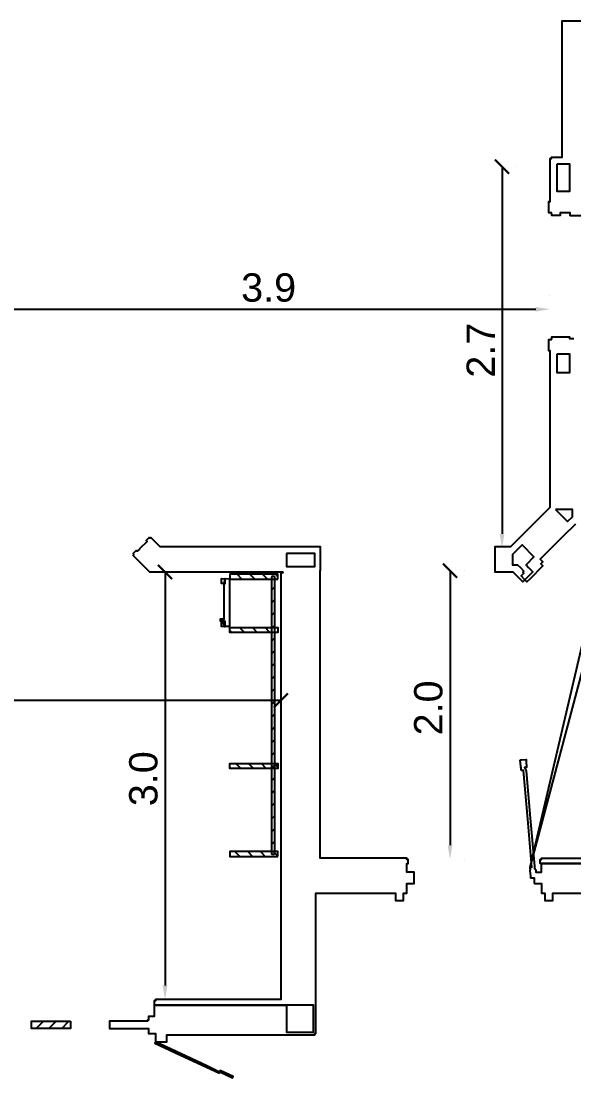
# Model space of a CAD drawing. Header units: metres. Extents: x -155 to -31, y -2 to 38.
# Drawn here: x -79.73 to -75.83, y 4.39 to 11.85 of the extents above; entities that cross this region are included whole.
import ezdxf

# ---------------------------------------------------------------- set-up
doc = ezdxf.new("R2010")
doc.units = ezdxf.units.M
doc.layers.add('DİMENSİONS', color=1, linetype='Continuous', true_color=0xff0000)
doc.layers.add('Layer 03$GIRIS_MOBILYA', color=9, linetype='Continuous', true_color=0xc0c0c0)
doc.layers.add('Layer 03$GIRIS_DUVAR', color=7, linetype='Continuous')
doc.styles.add('Default', font='arial.ttf')
doc.dimstyles.new('Default', dxfattribs={"dimscale": 2, "dimtxt": 0.1, "dimasz": 0.1, "dimexe": 0.05, "dimexo": 0.05, "dimgap": 0.025, "dimtad": 1, "dimtoh": 1, "dimzin": 1, "dimdsep": 46, "dimtxsty": 'Default', "dimcen": 0.05, "dimazin": 1, "dimtfac": 1, "dimtdec": 4, "dimtix": 1, "dimtofl": 0, "dimtmove": 1, "dimatfit": 3, "dimfxl": 0.1, "dimtolj": 1, "dimtzin": 1, "dimarcsym": 0})
pattern_1 = [(45, (-78.925584, 9.92203), (-0.0449013, 0.0449013), [])]
pattern_2 = [(135, (-78.925584, 9.92203), (-0.0449013, -0.0449013), [])]

# ---------------------------------------------------------------- blocks, each defined once
blk = doc.blocks.new('_ArchTick')
at = {"color": 0, "linetype": 'ByBlock', "const_width": 0.15}
blk.add_lwpolyline([(-0.5, -0.5), (0.5, 0.5)], dxfattribs=at)
blk = doc.blocks.new('*D13')
at = {"layer": 'Defpoints', "color": 0}
for p in [(-76.3348, 10.824), (-76.3348, 8.129), (-76.3348, 8.129)]:
    blk.add_point(p, dxfattribs=at)
at = {"layer": 'DİMENSİONS', "color": 0, "lineweight": -2}
for p, q in [((-76.3348, 10.824), (-76.3348, 8.229)), ((-76.2348, 10.824), (-76.2348, 10.824)), ((-76.2348, 8.129), (-76.2348, 8.129))]:
    blk.add_line(p, q, dxfattribs=at)
at = {"layer": 'DİMENSİONS', "color": 0}
blk.add_solid([(-76.3515, 8.229), (-76.3182, 8.229), (-76.3348, 8.129)], dxfattribs=at)
at = {"layer": 'DİMENSİONS', "color": 0, "lineweight": -2, "xscale": 0.1, "yscale": 0.1, "zscale": 0.1, "rotation": 90}
blk.add_blockref('_ArchTick', (-76.3348, 10.824), dxfattribs=at)
at = {"layer": 'DİMENSİONS', "color": 0, "insert": (-76.4852, 9.5265), "char_height": 0.2, "attachment_point": 5, "rotation": 90, "style": 'Default'}
blk.add_mtext('\\A1;2.7', dxfattribs=at)
blk = doc.blocks.new('*D36')
at = {"layer": 'Defpoints', "color": 0}
for p in [(-76.7021, 7.9691), (-76.7021, 5.9291), (-76.7021, 5.9291)]:
    blk.add_point(p, dxfattribs=at)
at = {"layer": 'DİMENSİONS', "color": 0, "lineweight": -2}
for p, q in [((-76.7021, 7.9691), (-76.7021, 6.0291)), ((-76.6021, 7.9691), (-76.6021, 7.9691)), ((-76.6021, 5.9291), (-76.6021, 5.9291))]:
    blk.add_line(p, q, dxfattribs=at)
at = {"layer": 'DİMENSİONS', "color": 0}
blk.add_solid([(-76.7187, 6.0291), (-76.6854, 6.0291), (-76.7021, 5.9291)], dxfattribs=at)
at = {"layer": 'DİMENSİONS', "color": 0, "lineweight": -2, "xscale": 0.1, "yscale": 0.1, "zscale": 0.1, "rotation": 90}
blk.add_blockref('_ArchTick', (-76.7021, 7.9691), dxfattribs=at)
at = {"layer": 'DİMENSİONS', "color": 0, "insert": (-76.8542, 6.9991), "char_height": 0.2, "attachment_point": 5, "rotation": 90, "style": 'Default'}
blk.add_mtext('\\A1;2.0', dxfattribs=at)
blk = doc.blocks.new('*D38')
at = {"layer": 'Defpoints', "color": 0}
for p in [(-79.8686, 9.816), (-75.9965, 9.816), (-75.9965, 9.816)]:
    blk.add_point(p, dxfattribs=at)
at = {"layer": 'DİMENSİONS', "color": 0, "lineweight": -2}
for p, q in [((-79.8686, 9.916), (-79.8686, 9.916)), ((-75.9965, 9.916), (-75.9965, 9.916)), ((-79.8686, 9.816), (-76.0965, 9.816))]:
    blk.add_line(p, q, dxfattribs=at)
at = {"layer": 'DİMENSİONS', "color": 0}
blk.add_solid([(-76.0965, 9.7994), (-76.0965, 9.8327), (-75.9965, 9.816)], dxfattribs=at)
at = {"layer": 'DİMENSİONS', "color": 0, "lineweight": -2, "xscale": 0.1, "yscale": 0.1, "zscale": 0.1, "rotation": 180}
blk.add_blockref('_ArchTick', (-79.8686, 9.816), dxfattribs=at)
at = {"layer": 'DİMENSİONS', "color": 0, "insert": (-77.9826, 9.9682), "char_height": 0.2, "attachment_point": 5, "style": 'Default'}
blk.add_mtext('\\A1;3.9', dxfattribs=at)
blk = doc.blocks.new('*D40')
at = {"layer": 'Defpoints', "color": 0}
for p in [(-84.5186, 7.0521), (-84.5186, 7.0521), (-77.8966, 7.0521)]:
    blk.add_point(p, dxfattribs=at)
at = {"layer": 'DİMENSİONS', "color": 0, "lineweight": -2}
for p, q in [((-77.8966, 7.0521), (-84.4186, 7.0521)), ((-84.5186, 6.9521), (-84.5186, 6.9521)), ((-77.8966, 6.9521), (-77.8966, 6.9521))]:
    blk.add_line(p, q, dxfattribs=at)
at = {"layer": 'DİMENSİONS', "color": 0}
blk.add_solid([(-84.4186, 7.0687), (-84.4186, 7.0354), (-84.5186, 7.0521)], dxfattribs=at)
at = {"layer": 'DİMENSİONS', "color": 0, "lineweight": -2, "xscale": 0.1, "yscale": 0.1, "zscale": 0.1, "rotation": 360}
blk.add_blockref('_ArchTick', (-77.8966, 7.0521), dxfattribs=at)
at = {"layer": 'DİMENSİONS', "color": 0, "insert": (-81.1576, 7.2042), "char_height": 0.2, "attachment_point": 5, "style": 'Default'}
blk.add_mtext('\\A1;6.6', dxfattribs=at)
blk = doc.blocks.new('*D41')
at = {"layer": 'Defpoints', "color": 0}
for p in [(-78.714, 7.96), (-78.714, 4.938), (-78.714, 4.938)]:
    blk.add_point(p, dxfattribs=at)
at = {"layer": 'DİMENSİONS', "color": 0, "lineweight": -2}
for p, q in [((-78.714, 7.96), (-78.714, 5.038)), ((-78.614, 7.96), (-78.614, 7.96)), ((-78.614, 4.938), (-78.614, 4.938))]:
    blk.add_line(p, q, dxfattribs=at)
at = {"layer": 'DİMENSİONS', "color": 0}
blk.add_solid([(-78.7307, 5.038), (-78.6973, 5.038), (-78.714, 4.938)], dxfattribs=at)
at = {"layer": 'DİMENSİONS', "color": 0, "lineweight": -2, "xscale": 0.1, "yscale": 0.1, "zscale": 0.1, "rotation": 90}
blk.add_blockref('_ArchTick', (-78.714, 7.96), dxfattribs=at)
at = {"layer": 'DİMENSİONS', "color": 0, "insert": (-78.8662, 6.499), "char_height": 0.2, "attachment_point": 5, "rotation": 90, "style": 'Default'}
blk.add_mtext('\\A1;3.0', dxfattribs=at)

msp = doc.modelspace()

# ---------------------------------------------------------------- hatches: boundary and pattern name
at = {"layer": 'Layer 03$GIRIS_DUVAR'}
h = msp.add_hatch(dxfattribs=at)
h.set_pattern_fill('ANSI31', scale=0.02, style=0, pattern_type=2)
h.set_pattern_definition(pattern_1)
h.paths.add_polyline_path([(-77.9633, 7.9259), (-77.9633, 5.968), (-77.9622, 5.9676), (-77.9601, 5.9669), (-77.9432, 5.9669), (-77.9424, 5.9673), (-77.941, 5.968), (-77.9407, 5.9687), (-77.94, 5.9701), (-77.94, 7.9248), (-77.9404, 7.9252), (-77.941, 7.9259), (-77.95, 7.9303)], flags=0)
h = msp.add_hatch(dxfattribs=at)
h.set_pattern_fill('ANSI31', scale=0.02, style=0, pattern_type=2)
h.set_pattern_definition(pattern_1)
h.paths.add_polyline_path([(-79.3817, 4.7849), (-79.3817, 4.7341), (-79.6562, 4.7341), (-79.6562, 4.7849)], flags=0)
h = msp.add_hatch(dxfattribs=at)
h.set_pattern_fill('ANSI31', scale=0.02, style=0, pattern_type=2)
h.set_pattern_definition(pattern_1)
h.paths.add_polyline_path([(-78.3282, 4.4277), (-78.2381, 4.3854), (-78.2365, 4.3888), (-78.2337, 4.3947), (-78.3237, 4.4372)], flags=0)
at = {"layer": 'Layer 03$GIRIS_MOBILYA'}
h = msp.add_hatch(dxfattribs=at)
h.set_pattern_fill('ANSI31', scale=0.02, angle=90, style=0, pattern_type=2)
h.set_pattern_definition(pattern_2)
h.paths.add_polyline_path([(-77.9188, 7.91), (-77.9187, 7.9324), (-77.9188, 7.9438), (-78.1422, 7.9438), (-78.2559, 7.9438), (-78.2563, 7.9438), (-78.2565, 7.9438), (-78.2565, 7.9437), (-78.2568, 7.9437), (-78.2565, 7.9214), (-78.2567, 7.9106), (-78.2567, 7.9101), (-78.2565, 7.9101), (-78.2565, 7.91), (-78.2562, 7.91), (-78.0328, 7.91)], flags=0)
h = msp.add_hatch(dxfattribs=at)
h.set_pattern_fill('ANSI31', scale=0.02, angle=90, style=0, pattern_type=2)
h.set_pattern_definition(pattern_2)
h.paths.add_polyline_path([(-78.2963, 7.8777), (-78.3118, 7.8774), (-78.3152, 7.8774), (-78.3153, 7.8773), (-78.3153, 7.8774), (-78.3154, 7.8775), (-78.3162, 7.8781), (-78.3161, 7.8782), (-78.3162, 7.9071), (-78.3158, 7.9113), (-78.3162, 7.9117), (-78.3157, 7.9114), (-78.3153, 7.9125), (-78.2963, 7.9106), (-78.2954, 7.9105)], flags=0)
h = msp.add_hatch(dxfattribs=at)
h.set_pattern_fill('ANSI31', scale=0.02, angle=90, style=0, pattern_type=2)
h.set_pattern_definition(pattern_2)
h.paths.add_polyline_path([(-78.291, 7.5748), (-78.2955, 7.5748), (-78.2959, 7.5749), (-78.3124, 7.5744), (-78.3153, 7.5737), (-78.3155, 7.5738), (-78.3155, 7.5744), (-78.3155, 7.5749), (-78.3154, 7.575), (-78.3155, 7.575), (-78.316, 7.5744), (-78.316, 7.5744), (-78.316, 7.5744), (-78.3162, 7.5745), (-78.3162, 7.6041), (-78.3162, 7.6089), (-78.3161, 7.6089), (-78.3161, 7.6091), (-78.3154, 7.6092), (-78.3153, 7.6094), (-78.3154, 7.6095), (-78.3153, 7.6096), (-78.2962, 7.6093), (-78.2962, 7.5784), (-78.2955, 7.5757)], flags=0)
h = msp.add_hatch(dxfattribs=at)
h.set_pattern_fill('ANSI31', scale=0.02, angle=90, style=0, pattern_type=2)
h.set_pattern_definition(pattern_2)
h.paths.add_polyline_path([(-78.2896, 7.5741), (-78.2888, 7.5743), (-78.291, 7.5748)], flags=0)
h = msp.add_hatch(dxfattribs=at)
h.set_pattern_fill('ANSI31', scale=0.02, angle=90, style=0, pattern_type=2)
h.set_pattern_definition(pattern_2)
h.paths.add_polyline_path([(-78.2567, 7.5331), (-78.2567, 7.5336), (-78.2567, 7.5447), (-78.2567, 7.5672), (-78.2567, 7.5675), (-78.2561, 7.5676), (-78.143, 7.5675), (-77.9188, 7.5675), (-77.9187, 7.5672), (-77.9187, 7.567), (-77.9187, 7.5666), (-77.9186, 7.5554), (-77.9188, 7.533), (-78.0328, 7.533), (-78.2562, 7.533), (-78.2565, 7.533), (-78.2565, 7.5331)], flags=0)
h = msp.add_hatch(dxfattribs=at)
h.set_pattern_fill('ANSI31', scale=0.02, angle=90, style=0, pattern_type=2)
h.set_pattern_definition(pattern_2)
h.paths.add_polyline_path([(-78.2568, 6.6059), (-78.2565, 6.606), (-78.2565, 6.606), (-78.2563, 6.606), (-78.2559, 6.606), (-78.1422, 6.606), (-77.9188, 6.606), (-77.9187, 6.5946), (-77.9187, 6.5722), (-78.0327, 6.5722), (-78.2563, 6.5722), (-78.2565, 6.5722), (-78.2567, 6.5723), (-78.2567, 6.5728), (-78.2565, 6.5836)], flags=0)
h = msp.add_hatch(dxfattribs=at)
h.set_pattern_fill('ANSI31', scale=0.02, angle=90, style=0, pattern_type=2)
h.set_pattern_definition(pattern_2)
h.paths.add_polyline_path([(-77.9188, 5.9502), (-77.9187, 5.9726), (-77.9187, 5.9839), (-78.1423, 5.9841), (-78.2559, 5.984), (-78.2564, 5.984), (-78.2565, 5.9839), (-78.2568, 5.9838), (-78.2565, 5.9616), (-78.2567, 5.9507), (-78.2567, 5.9502), (-78.2565, 5.9502), (-78.2565, 5.9502), (-78.2562, 5.9502), (-78.0328, 5.9502)], flags=0)

# ---------------------------------------------------------------- linework, layer by layer
at = {"layer": 'Layer 03$GIRIS_DUVAR'}
for points in [[(-75.7678, 11.8517), (-75.9125, 11.8517), (-75.9125, 10.8879), (-75.9872, 10.8879), (-75.9872, 10.8793), (-75.9966, 10.8793), (-75.9966, 10.5747), (-76.0065, 10.5747), (-76.0065, 10.4999), (-75.9966, 10.4999), (-75.9966, 10.4993), (-75.9872, 10.4993), (-75.9872, 10.4899), (-75.9863, 10.4899), (-75.9863, 10.4797), (-75.9216, 10.4797), (-75.9216, 10.4993), (-75.8572, 10.4993), (-75.8572, 10.4899), (-75.856, 10.4899), (-75.856, 10.4797), (-75.8537, 10.478), (-75.0332, 10.478)], [(-75.8273, 9.608), (-75.856, 9.608), (-75.856, 9.6199), (-75.9863, 9.6199), (-75.9863, 9.608), (-75.9872, 9.608), (-75.9872, 9.5997), (-76.0065, 9.5997), (-76.0065, 9.5241), (-75.9966, 9.5241), (-75.9966, 8.416), (-76.1593, 8.2533), (-76.2746, 8.138), (-76.3849, 8.138), (-76.3849, 7.96), (-76.2578, 7.96), (-76.1991, 7.9013), (-76.188, 7.8902), (-76.1737, 7.9045), (-76.2009, 7.9317), (-76.1803, 7.9523), (-76.1869, 7.9588), (-76.1801, 7.9656), (-76.2032, 7.9888), (-76.2226, 8.008), (-76.2586, 8.008), (-76.2586, 8.0859), (-76.1938, 8.1508), (-76.1092, 8.0662), (-76.1653, 8.0095), (-76.148, 7.9917), (-76.1177, 7.9605), (-76.1737, 7.9045), (-76.1594, 7.8902), (-76.135, 7.9147), (-76.046, 8.0037), (-76.0602, 8.0179), (-76.046, 8.0314), (-76.0649, 8.0503), (-76.0444, 8.0707), (-76.0375, 8.0776), (-76.0009, 8.1148), (-75.9754, 8.1406), (-75.9649, 8.1506), (-75.9577, 8.1575), (-75.9205, 8.1951), (-75.8947, 8.2213), (-75.8779, 8.2381), (-75.8407, 8.2748), (-75.8148, 8.3003)], [(-75.7602, 7.4901), (-76.1386, 5.8716), (-76.1386, 5.8699), (-76.1368, 5.8537), (-76.1378, 5.8527), (-76.1378, 5.8511), (-76.1344, 5.8097), (-76.1337, 5.8002), (-76.1329, 5.7994), (-76.1329, 5.7986), (-76.132, 5.7978), (-76.1304, 5.7978), (-76.1083, 5.7998), (-76.1083, 5.7617), (-76.1081, 5.7615), (-76.1074, 5.7609), (-76.1073, 5.7607), (-76.1066, 5.7601), (-76.1064, 5.7599), (-76.1058, 5.7592), (-76.0571, 5.7592), (-76.0571, 5.6901), (-76.0324, 5.6901), (-76.0324, 5.6392), (-75.9768, 5.6392), (-75.9768, 5.6901), (-74.6072, 5.6901)], [(-75.7187, 7.4495), (-76.1386, 5.8716), (-76.1378, 5.8724), (-76.1374, 5.8728), (-76.137, 5.8732), (-76.1241, 5.8732), (-76.1536, 6.2141), (-76.1832, 6.5571), (-76.1976, 6.5571), (-76.1981, 6.5575), (-76.1985, 6.5579), (-76.1985, 6.5596), (-76.1993, 6.5669), (-76.1986, 6.5745), (-76.2009, 6.5768), (-76.2009, 6.5776), (-76.2017, 6.5784), (-76.2025, 6.5879), (-76.2058, 6.6293), (-76.2058, 6.6309), (-76.2052, 6.6316), (-76.205, 6.6317), (-76.2044, 6.6324), (-76.2042, 6.6326), (-76.2034, 6.6326), (-76.1966, 6.6332), (-76.1673, 6.6358), (-76.1665, 6.6358), (-76.1657, 6.635), (-76.1648, 6.635), (-76.1642, 6.6344), (-76.164, 6.6342), (-76.164, 6.6326), (-76.1633, 6.6231), (-76.1624, 6.5793), (-76.1766, 6.578), (-76.1648, 6.5547), (-76.1359, 6.2204), (-76.1066, 5.8814), (-76.1066, 5.8668), (-76.0961, 5.8562), (-76.096, 5.856), (-76.096, 5.8396), (-76.0571, 5.8396), (-76.0571, 5.8993), (-74.8072, 5.8993)], [(-74.6187, 5.8993), (-76.0655, 5.8993), (-76.0655, 5.9293), (-76.0571, 5.9293), (-76.0571, 5.9381), (-74.8466, 5.9381)]]:
    msp.add_lwpolyline(points, dxfattribs=at)
for points in [[(-75.9486, 10.84), (-75.9486, 10.6493), (-75.8572, 10.6493), (-75.8572, 10.84)], [(-75.9486, 9.4992), (-75.9486, 9.3697), (-75.8571, 9.3697), (-75.8572, 9.3991), (-75.8572, 9.4992)], [(-75.9572, 8.4006), (-75.8717, 8.3152), (-75.8368, 8.3502), (-75.8368, 8.4006)], [(-78.8232, 7.96), (-77.8836, 7.96), (-77.8824, 7.9529), (-77.8966, 7.9481), (-77.8966, 4.938), (-78.7822, 4.938), (-78.7822, 4.9294), (-78.7916, 4.9294), (-78.7916, 4.8992), (-78.7915, 4.8198), (-78.8315, 4.8198), (-78.8315, 4.7941), (-78.8368, 4.7941), (-78.8368, 4.7849), (-79.1061, 4.7849), (-79.1061, 4.7341), (-78.8315, 4.7341), (-78.8315, 4.6993), (-78.7823, 4.6993), (-78.7823, 4.6901), (-78.7811, 4.6901), (-78.7811, 4.6394), (-78.7852, 4.6303), (-78.604, 4.5457), (-78.6039, 4.5459), (-78.3336, 4.4199), (-78.3322, 4.4192), (-78.3292, 4.4262), (-78.4187, 4.4701), (-78.4188, 4.4708), (-78.7811, 4.6396), (-78.7008, 4.6396), (-78.7008, 4.6901), (-77.6572, 4.6901), (-77.6572, 4.6993), (-77.6486, 4.6993), (-77.6486, 5.6901), (-77.0866, 5.6901), (-77.0866, 5.6392), (-77.03, 5.6392), (-77.03, 5.6901), (-77.0071, 5.6901), (-77.0071, 5.7592), (-76.9561, 5.7592), (-76.956, 5.7594), (-76.9553, 5.7601), (-76.9551, 5.7602), (-76.9545, 5.7609), (-76.9545, 5.838), (-76.9547, 5.8381), (-76.9553, 5.8388), (-76.9561, 5.8388), (-76.957, 5.8396), (-77.0071, 5.8396), (-77.0071, 5.8993), (-76.9977, 5.8993), (-76.9977, 5.9293), (-77.0071, 5.9293), (-77.0071, 5.9381), (-77.6185, 5.9381), (-77.6185, 7.969), (-77.6166, 7.969), (-77.6166, 8.138), (-78.7484, 8.138), (-78.7742, 8.1639), (-78.8139, 8.2037), (-78.8214, 8.1975), (-78.8264, 8.2026), (-78.8265, 8.2025), (-78.8313, 8.1977), (-78.8477, 8.1813), (-78.8414, 8.1751), (-78.8933, 8.1232), (-78.8946, 8.1218), (-78.9108, 8.1058), (-78.9187, 8.1107), (-78.9235, 8.1058), (-78.9357, 8.0933), (-78.9392, 8.0899), (-78.9396, 8.0895), (-78.9375, 8.0801), (-78.9398, 8.0767), (-78.8732, 8.0101)], [(-77.8572, 8.09), (-77.8572, 7.9992), (-77.6571, 7.9992), (-77.6571, 8.09)], [(-77.9633, 7.9259), (-77.9633, 5.968), (-77.9622, 5.9676), (-77.9601, 5.9669), (-77.9432, 5.9669), (-77.9424, 5.9673), (-77.941, 5.968), (-77.9407, 5.9687), (-77.94, 5.9701), (-77.94, 7.9248), (-77.9404, 7.9252), (-77.941, 7.9259), (-77.95, 7.9303)], [(-78.7916, 4.8992), (-77.8572, 4.8992), (-77.8572, 4.7081), (-77.6666, 4.7081), (-77.6666, 4.8992)], [(-79.3817, 4.7849), (-79.3817, 4.7341), (-79.6562, 4.7341), (-79.6562, 4.7849)], [(-78.3282, 4.4277), (-78.2381, 4.3854), (-78.2365, 4.3888), (-78.2337, 4.3947), (-78.3237, 4.4372)]]:
    msp.add_lwpolyline(points, close=True, dxfattribs=at)
at = {"layer": 'Layer 03$GIRIS_MOBILYA'}
for points in [[(-77.9188, 7.91), (-77.9187, 7.9324), (-77.9188, 7.9438), (-78.1422, 7.9438), (-78.2559, 7.9438), (-78.2563, 7.9438), (-78.2565, 7.9438), (-78.2565, 7.9437), (-78.2568, 7.9437), (-78.2565, 7.9214), (-78.2567, 7.9106), (-78.2567, 7.9101), (-78.2565, 7.9101), (-78.2565, 7.91), (-78.2562, 7.91), (-78.0328, 7.91)], [(-78.2962, 7.6093), (-78.2962, 7.6151), (-78.2974, 7.6129), (-78.3056, 7.6128), (-78.3229, 7.6131), (-78.323, 7.6178), (-78.3228, 7.628), (-78.3148, 7.628), (-78.2974, 7.628), (-78.2962, 7.626), (-78.2963, 7.8655), (-78.2963, 7.8777), (-78.2901, 7.8778), (-78.2893, 7.878), (-78.2892, 7.8784), (-78.2892, 7.8785), (-78.2888, 7.8781), (-78.2893, 7.878), (-78.2896, 7.8773), (-78.2901, 7.8778), (-78.2889, 7.8829), (-78.2896, 7.9113), (-78.2897, 7.9124), (-78.2896, 7.9125), (-78.264, 7.9114), (-78.2595, 7.9105), (-78.2588, 7.9078), (-78.2587, 7.6206), (-78.2596, 7.5757), (-78.2629, 7.5749), (-78.2888, 7.5748), (-78.2889, 7.5794), (-78.2896, 7.6094), (-78.2933, 7.6093)], [(-78.2963, 7.8777), (-78.3118, 7.8774), (-78.3152, 7.8774), (-78.3153, 7.8773), (-78.3153, 7.8774), (-78.3154, 7.8775), (-78.3162, 7.8781), (-78.3161, 7.8782), (-78.3162, 7.9071), (-78.3158, 7.9113), (-78.3162, 7.9117), (-78.3157, 7.9114), (-78.3153, 7.9125), (-78.2963, 7.9106), (-78.2954, 7.9105)], [(-78.291, 7.5748), (-78.2955, 7.5748), (-78.2959, 7.5749), (-78.3124, 7.5744), (-78.3153, 7.5737), (-78.3155, 7.5738), (-78.3155, 7.5744), (-78.3155, 7.5749), (-78.3154, 7.575), (-78.3155, 7.575), (-78.316, 7.5744), (-78.316, 7.5744), (-78.316, 7.5744), (-78.3162, 7.5745), (-78.3162, 7.6041), (-78.3162, 7.6089), (-78.3161, 7.6089), (-78.3161, 7.6091), (-78.3154, 7.6092), (-78.3153, 7.6094), (-78.3154, 7.6095), (-78.3153, 7.6096), (-78.2962, 7.6093), (-78.2962, 7.5784), (-78.2955, 7.5757)], [(-78.2896, 7.5741), (-78.2888, 7.5743), (-78.291, 7.5748)], [(-78.2567, 7.5331), (-78.2567, 7.5336), (-78.2567, 7.5447), (-78.2567, 7.5672), (-78.2567, 7.5675), (-78.2561, 7.5676), (-78.143, 7.5675), (-77.9188, 7.5675), (-77.9187, 7.5672), (-77.9187, 7.567), (-77.9187, 7.5666), (-77.9186, 7.5554), (-77.9188, 7.533), (-78.0328, 7.533), (-78.2562, 7.533), (-78.2565, 7.533), (-78.2565, 7.5331)], [(-78.2568, 6.6059), (-78.2565, 6.606), (-78.2565, 6.606), (-78.2563, 6.606), (-78.2559, 6.606), (-78.1422, 6.606), (-77.9188, 6.606), (-77.9187, 6.5946), (-77.9187, 6.5722), (-78.0327, 6.5722), (-78.2563, 6.5722), (-78.2565, 6.5722), (-78.2567, 6.5723), (-78.2567, 6.5728), (-78.2565, 6.5836)], [(-77.9188, 5.9502), (-77.9187, 5.9726), (-77.9187, 5.9839), (-78.1423, 5.9841), (-78.2559, 5.984), (-78.2564, 5.984), (-78.2565, 5.9839), (-78.2568, 5.9838), (-78.2565, 5.9616), (-78.2567, 5.9507), (-78.2567, 5.9502), (-78.2565, 5.9502), (-78.2565, 5.9502), (-78.2562, 5.9502), (-78.0328, 5.9502)]]:
    msp.add_lwpolyline(points, close=True, dxfattribs=at)

# ---------------------------------------------------------------- dimensions: what is measured, and where the dimension line sits
at = {"layer": 'DİMENSİONS'}
for base, p1, p2, angle, text, picture, middle in [((-76.3348, 8.129, 0.5549), (-76.3348, 10.824, 0.5549), (-76.3348, 8.129, 0.5549), 270, '2.7', '*D13', (-76.4852, 9.5265, 0.5549)), ((-78.714, 4.938, 0.5549), (-78.714, 7.96, 0.5549), (-78.714, 4.938, 0.5549), 270, '3.0', '*D41', (-78.8662, 6.499, 0.5549)), ((-76.7021, 5.9291, 0.5549), (-76.7021, 7.9691, 0.5549), (-76.7021, 5.9291, 0.5549), 270, '2.0', '*D36', (-76.8542, 6.9991, 0.5549)), ((-84.5186, 7.0521, 0.5549), (-77.8966, 7.0521, 0.5549), (-84.5186, 7.0521, 0.5549), 180, '6.6', '*D40', (-81.1576, 7.2042, 0.5549))]:
    dim = msp.add_linear_dim(base=base, p1=p1, p2=p2, angle=angle, text=text, dimstyle='Default', override={"dimscale": 2, "dimasz": 0.05, "dimtih": 0, "dimtoh": 0, "dimdec": 1, "dimlfac": 1, "dimblk1": 'ArchTick', "dimsah": 1}, dxfattribs=at)
    dim.commit()
    dim.dimension.update_dxf_attribs({"geometry": picture, "text_midpoint": middle})
dim = msp.add_linear_dim(base=(-75.9965, 9.816, 0.5549), p1=(-79.8686, 9.816, 0.5549), p2=(-75.9965, 9.816, 0.5549), text='3.9', dimstyle='Default', override={"dimscale": 2, "dimasz": 0.05, "dimtih": 0, "dimtoh": 0, "dimdec": 1, "dimlfac": 1, "dimblk1": 'ArchTick', "dimsah": 1}, dxfattribs=at)
dim.commit()
dim.dimension.update_dxf_attribs({"geometry": '*D38', "text_midpoint": (-77.9826, 9.9682, 0.5549)})

doc.saveas('drawing.dxf')
